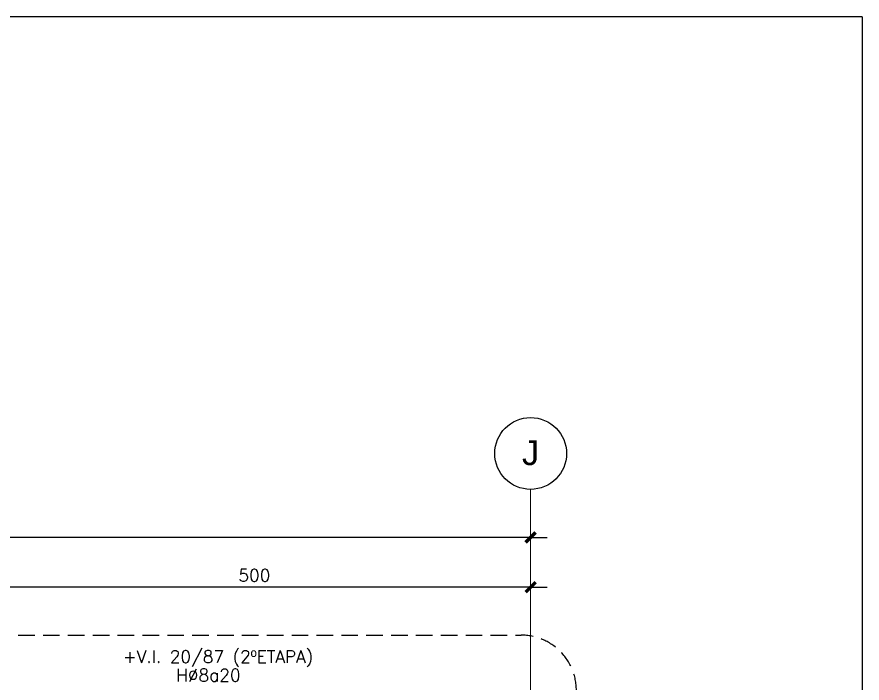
# Model space of a CAD drawing. Extents: x -58 to 5689, y 66 to 4123.
# Drawn here: x 4922 to 5687, y 3520 to 4123 of the extents above; entities that cross this region are included whole.
import ezdxf
from ezdxf.enums import TextEntityAlignment as Align
from ezdxf.xclip import XClip

# ---------------------------------------------------------------- set-up
doc = ezdxf.new("R2010")
doc.units = 0
doc.header["$LTSCALE"] = 30
doc.header["$MEASUREMENT"] = 0
doc.header["$XCLIPFRAME"] = 0
doc.linetypes.add("EJE3-3'$0$DASHED", pattern=[0.75, 0.5, -0.25])
doc.layers.get('0').update_dxf_attribs({"linetype": 'CONTINUOUS'})
for name, color, linetype in [("EJE3-3'$0$CORTES", 5, 'CONTINUOUS'), ("EJE3-3'$0$RLA-COTAS1", 2, 'CONTINUOUS'), ("EJE3-3'$0$RLA-TEXTOS-FE", 9, 'CONTINUOUS'), ('RLA-FORMATO', 7, 'CONTINUOUS')]:
    doc.layers.add(name, color=color, linetype=linetype)
for name, color, linetype, lineweight in [("EJE3-3'$0$RLA-EJE", 3, 'CONTINUOUS', 25), ("EJE3-3'$0$RLA-EJES", 1, 'CONTINUOUS', 9), ("EJE3-3'$0$RLA-TEXTOS-1", 9, 'CONTINUOUS', 9)]:
    doc.layers.add(name, color=color, linetype=linetype, lineweight=lineweight)
doc.styles.add("EJE3-3'$0$Arial_1", font='arial.ttf', dxfattribs={"height": 22.5})
doc.styles.add("EJE3-3'$0$RomanS", font='romans.shx', dxfattribs={"height": 11.25})
doc.dimstyles.new("EJE3-3'$0$ING-50", dxfattribs={"dimscale": 50, "dimtxt": 0.27, "dimasz": 0.3, "dimexe": 0, "dimexo": 0, "dimgap": 0.1, "dimtad": 1, "dimdec": 1, "dimzin": 12, "dimdsep": 46, "dimtxsty": "EJE3-3'$0$RomanS", "dimblk": "EJE3-3'$0$TICK1", "dimblk1": "EJE3-3'$0$TICK1", "dimblk2": "EJE3-3'$0$TICK1", "dimcen": 0.09, "dimclrd": 2, "dimclre": 1, "dimclrt": 3, "dimadec": 0, "dimazin": 0, "dimtfac": 1, "dimtdec": 0, "dimtix": 1, "dimtmove": 2, "dimatfit": 3, "dimldrblk": "EJE3-3'$0$TICK1", "dimfxl": 0, "dimfxlon": 1, "dimtolj": 1, "dimtzin": 0, "dimarcsym": 0})

# ---------------------------------------------------------------- blocks, each defined once
blk = doc.blocks.new("EJE3-3'$0$Grid - RLE-EJE-192293-EJE 3-3_")
at = {"layer": "EJE3-3'$0$RLA-EJE"}
blk.add_circle((-2350.01, 1495.5), 32.5, dxfattribs=at)
blk = doc.blocks.new("EJE3-3'$0$TICK1")
at = {"color": 2}
for points in [[(0, 0), (-1, 0)], [(0, 0), (1, 0)]]:
    blk.add_lwpolyline(points, dxfattribs=at)
at = {"color": 2, "const_width": 0.2}
blk.add_lwpolyline([(-0.3, -0.3), (0.3, 0.3)], dxfattribs=at)
blk = doc.blocks.new("EJE3-3'$0$DIMBLOCK1-EJE 3-3_")
at = {"layer": "EJE3-3'$0$RLA-COTAS1", "color": 2, "lineweight": -2, "transparency": 16777216}
blk.add_line((2590.48, 1419.51), (-2404.52, 1419.51), dxfattribs=at)
at = {"layer": "EJE3-3'$0$RLA-COTAS1", "color": 2, "lineweight": -2, "transparency": 16777216, "xscale": 15, "yscale": 15, "zscale": 15, "rotation": 180}
blk.add_blockref("EJE3-3'$0$TICK1", (-2419.52, 1419.51), dxfattribs=at)
at = {"layer": "EJE3-3'$0$RLA-COTAS1", "color": 2, "lineweight": -2, "transparency": 16777216, "xscale": 15, "yscale": 15, "zscale": 15}
blk.add_blockref("EJE3-3'$0$TICK1", (2605.48, 1419.51), dxfattribs=at)
at = {"layer": "EJE3-3'$0$RLA-COTAS1", "color": 3, "transparency": 16777216, "insert": (92.98, 1430.14), "char_height": 11.25, "attachment_point": 5, "style": "EJE3-3'$0$RomanS"}
blk.add_mtext('\\A1;5025', dxfattribs=at)
blk = doc.blocks.new("EJE3-3'$0$DIMBLOCK2-EJE 3-3_")
at = {"layer": "EJE3-3'$0$RLA-COTAS1", "color": 2, "lineweight": -2, "transparency": 16777216}
blk.add_line((2590.48, 1374.51), (2120.48, 1374.51), dxfattribs=at)
at = {"layer": "EJE3-3'$0$RLA-COTAS1", "color": 2, "lineweight": -2, "transparency": 16777216, "xscale": 15, "yscale": 15, "zscale": 15, "rotation": 180}
blk.add_blockref("EJE3-3'$0$TICK1", (2105.48, 1374.51), dxfattribs=at)
at = {"layer": "EJE3-3'$0$RLA-COTAS1", "color": 2, "lineweight": -2, "transparency": 16777216, "xscale": 15, "yscale": 15, "zscale": 15}
blk.add_blockref("EJE3-3'$0$TICK1", (2605.48, 1374.51), dxfattribs=at)
at = {"layer": "EJE3-3'$0$RLA-COTAS1", "color": 3, "transparency": 16777216, "insert": (2355.48, 1385.14), "char_height": 11.25, "attachment_point": 5, "style": "EJE3-3'$0$RomanS"}
blk.add_mtext('\\A1;500', dxfattribs=at)
blk = doc.blocks.new("EJE3-3'")
at = {"layer": "EJE3-3'$0$CORTES", "color": 1, "linetype": "EJE3-3'$0$DASHED"}
blk.add_lwpolyline([(2096.69, 1330.98), (2596.87, 1330.98, -0.414214), (2646.87, 1280.98), (2646.87, 668.76, -0.414214), (2596.87, 618.76), (2096.69, 618.76, -0.414214), (2046.69, 668.76), (2046.69, 1280.98, -0.414214)], format="xyb", close=True, dxfattribs=at)
at = {"layer": "EJE3-3'$0$RLA-EJES"}
blk.add_line((2605.48, 615.16), (2605.48, 1463), dxfattribs=at)
at = {"layer": "EJE3-3'$0$RLA-EJE"}
blk.add_blockref("EJE3-3'$0$Grid - RLE-EJE-192293-EJE 3-3_", (4955.49, 0), dxfattribs=at)
at = {"layer": "EJE3-3'$0$RLA-EJE", "color": 5, "insert": (2605.47, 1507.45), "char_height": 22.5, "width": 18.7315, "attachment_point": 2, "line_spacing_factor": 0.941778, "style": "EJE3-3'$0$Arial_1"}
blk.add_mtext('J', dxfattribs=at)
at = {"layer": "EJE3-3'$0$RLA-TEXTOS-1", "insert": (2322.51, 1309.64), "char_height": 11.25, "width": 208.8964, "attachment_point": 5, "line_spacing_factor": 0.941778, "style": "EJE3-3'$0$RomanS"}
blk.add_mtext('+V.I. 20/87 (2ºETAPA)', dxfattribs=at)
at = {"layer": "EJE3-3'$0$RLA-TEXTOS-FE", "color": 9, "style": "EJE3-3'$0$RomanS"}
blk.add_text('H%%C8a20', height=11.25, dxfattribs=at).set_placement((2313.78, 1289.08), align=Align.CENTER)
at = {"layer": "EJE3-3'$0$RLA-COTAS1"}
for base, p1, p2, picture, middle in [((-2419.52, 1419.51), (2605.48, 1414.51), (-2419.52, 1414.51), "EJE3-3'$0$DIMBLOCK1-EJE 3-3_", (92.98, 1430.14)), ((2105.48, 1374.51), (2605.48, 1369.51), (2105.48, 1369.51), "EJE3-3'$0$DIMBLOCK2-EJE 3-3_", (2355.48, 1385.14))]:
    dim = blk.add_linear_dim(base=base, p1=p1, p2=p2, dimstyle="EJE3-3'$0$ING-50", override={"dimexe": 0, "dimexo": 0, "dimdec": 1, "dimfxl": 0, "dimfxlon": 1}, dxfattribs=at)
    dim.commit()
    dim.dimension.update_dxf_attribs({"geometry": picture, "text_midpoint": middle})

msp = doc.modelspace()

# ---------------------------------------------------------------- linework, layer by layer
at = {"layer": 'RLA-FORMATO', "color": 6, "linetype": 'Continuous'}
for q in [(-58.1, 4123.1), (5686.9, 68.1)]:
    msp.add_line((5686.9, 4123.1), q, dxfattribs=at)

# ---------------------------------------------------------------- block references
ref = msp.add_blockref("EJE3-3'", (2781.39, 2232.23))
XClip(ref).set_block_clipping_path([(-2788.1086663077, -1277.6573373718), (2905.5071213075, 1601.8318238069)])

doc.saveas('drawing.dxf')
